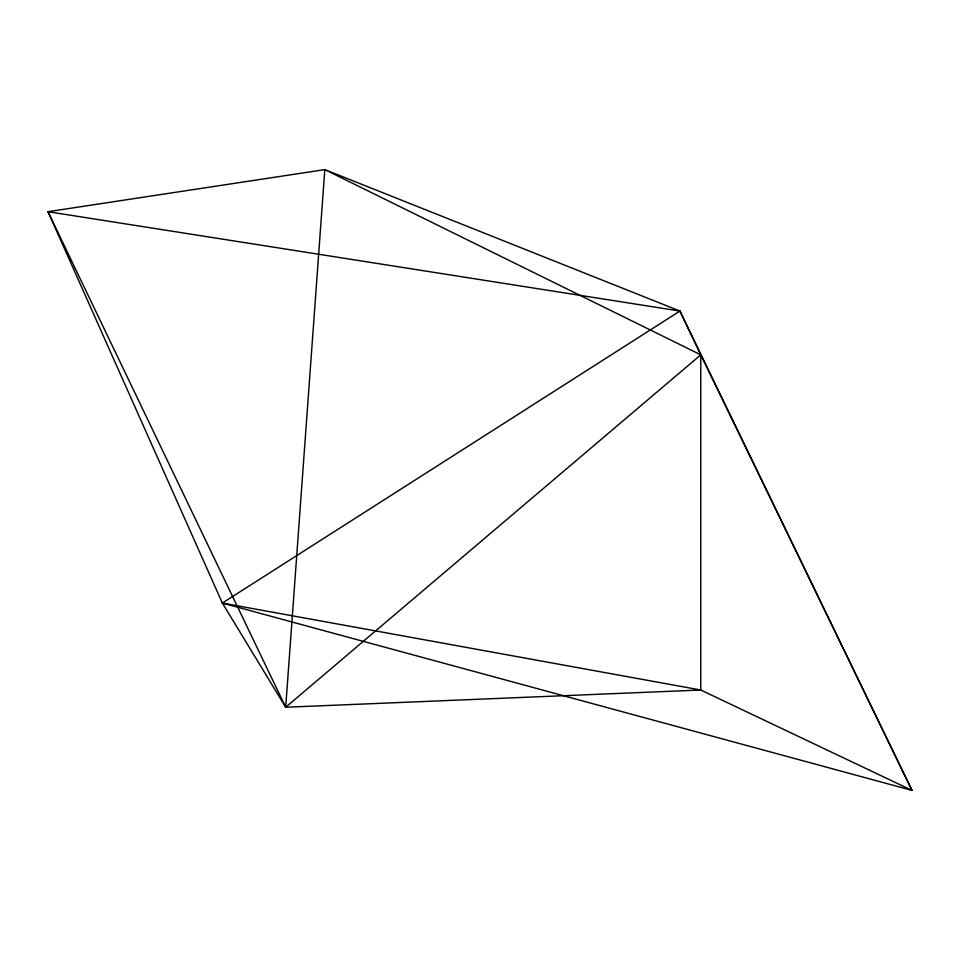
<?xml version="1.0" encoding="UTF-8"?>
<svg xmlns="http://www.w3.org/2000/svg" width="960" height="960" viewBox="0 0 960 960"><rect width="100%" height="100%" fill="white"/><g stroke="black" fill="none" stroke-linecap="round" stroke-linejoin="round"><path stroke-width="1.44" d="M700.776 354.84L285.696 707.244L324.816 169.608L48 211.692L222.36 603.072L285.696 707.244L700.776 690.012L912 790.392L679.92 311.052L324.816 169.608L700.776 354.84L912 790.392L222.36 603.072L679.92 311.052L700.776 354.84L700.776 690.012L222.36 603.072M679.92 311.052L48 211.692L285.696 707.244"/></g></svg>
